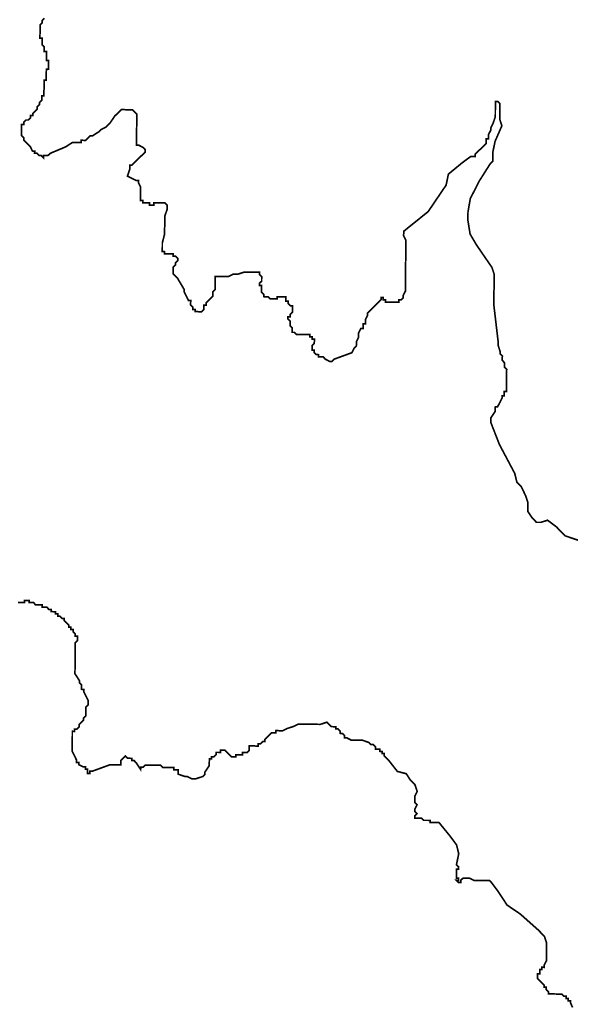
# Model space of a CAD drawing. Header units: metres. Extents: x 290190 to 339802, y 1811045 to 1991312.
# Drawn here: x 310592 to 311597, y 1944449 to 1946250 of the extents above; entities that cross this region are included whole.
import ezdxf

# ---------------------------------------------------------------- set-up
doc = ezdxf.new("R2010")
doc.units = ezdxf.units.M
doc.header["$MEASUREMENT"] = 0
doc.layers.add('HAZARDS LINE', color=1, linetype='Continuous')

msp = doc.modelspace()

# ---------------------------------------------------------------- linework, layer by layer
at = {"layer": 'HAZARDS LINE', "lineweight": 18}
for points in [[(311610.1, 1945301.4, 3.02, 3.02, 0), (311586, 1945309.6, 3.02, 3.02, 0), (311570, 1945325.9, 3.02, 3.02, 0), (311553.9, 1945338.1, 3.02, 3.02, 0), (311541.8, 1945334.2, 3.02, 3.02, 0), (311533.7, 1945334.2, 3.02, 3.02, 0), (311525.7, 1945342.3, 3.02, 3.02, 0), (311517.7, 1945354.5, 3.02, 3.02, 0), (311517.9, 1945370.6, 3.02, 3.02, 0), (311513.9, 1945382.8, 3.02, 3.02, 0), (311506, 1945399, 3.02, 3.02, 0), (311498, 1945407.1, 3.02, 3.02, 0), (311494.1, 1945423.3, 3.02, 3.02, 0), (311466.2, 1945475.9, 3.02, 3.02, 0), (311450.4, 1945516.4, 3.02, 3.02, 0), (311450.4, 1945520.4, 3.02, 3.02, 0), (311450.5, 1945524.4, 3.02, 3.02, 0), (311458.6, 1945536.5, 3.02, 3.02, 0), (311458.6, 1945540.5, 3.02, 3.02, 0), (311458.7, 1945544.5, 3.02, 3.02, 0), (311462.7, 1945544.5, 3.02, 3.02, 0), (311466.8, 1945552.5, 3.02, 3.02, 0), (311470.9, 1945560.6, 3.02, 3.02, 0), (311470.9, 1945564.6, 3.02, 3.02, 0), (311475, 1945564.6, 3.02, 3.02, 0), (311475, 1945572.7, 3.02, 3.02, 0), (311479.1, 1945572.6, 3.02, 3.02, 0), (311479.1, 1945576.7, 3.02, 3.02, 0), (311479.1, 1945580.7, 3.02, 3.02, 0), (311479.1, 1945584.7, 3.02, 3.02, 0), (311479.2, 1945588.8, 3.02, 3.02, 0), (311479.2, 1945592.8, 3.02, 3.02, 0), (311479.2, 1945596.8, 3.02, 3.02, 0), (311479.3, 1945600.9, 3.02, 3.02, 0), (311479.3, 1945604.9, 3.02, 3.02, 0), (311479.3, 1945608.9, 3.02, 3.02, 0), (311479.4, 1945613, 3.02, 3.02, 0), (311475.4, 1945617, 3.02, 3.02, 0), (311475.4, 1945621.1, 3.02, 3.02, 0), (311475.4, 1945625.1, 3.02, 3.02, 0), (311471.4, 1945629.2, 3.02, 3.02, 0), (311471.4, 1945633.2, 3.02, 3.02, 0), (311471.5, 1945637.2, 3.02, 3.02, 0), (311467.5, 1945641.3, 3.02, 3.02, 0), (311467.5, 1945645.3, 3.02, 3.02, 0), (311463.6, 1945657.4, 3.02, 3.02, 0), (311463.6, 1945665.5, 3.02, 3.02, 0), (311456, 1945730.1, 3.02, 3.02, 0), (311456.1, 1945734.1, 3.02, 3.02, 0), (311456.2, 1945754.3, 3.02, 3.02, 0), (311456.3, 1945758.3, 3.02, 3.02, 0), (311456.3, 1945762.4, 3.02, 3.02, 0), (311456.3, 1945770.4, 3.02, 3.02, 0), (311456.4, 1945782.5, 3.02, 3.02, 0), (311456.5, 1945786.6, 3.02, 3.02, 0), (311452.5, 1945798.7, 3.02, 3.02, 0), (311424.6, 1945839.3, 3.02, 3.02, 0), (311412.7, 1945859.5, 3.02, 3.02, 0), (311408.8, 1945883.8, 3.02, 3.02, 0), (311408.9, 1945899.9, 3.02, 3.02, 0), (311413.1, 1945924.1, 3.02, 3.02, 0), (311429.5, 1945956.2, 3.02, 3.02, 0), (311449.9, 1945988.3, 3.02, 3.02, 0), (311454, 1945992.3, 3.02, 3.02, 0), (311454.1, 1946008.5, 3.02, 3.02, 0), (311458.3, 1946028.6, 3.02, 3.02, 0), (311470.6, 1946056.7, 3.02, 3.02, 0), (311466.7, 1946068.9, 3.02, 3.02, 0), (311466.8, 1946085, 3.02, 3.02, 0), (311466.8, 1946089, 3.02, 3.02, 0), (311466.9, 1946097.1, 3.02, 3.02, 0), (311462.9, 1946101.2, 3.02, 3.02, 0), (311458.8, 1946101.2, 3.02, 3.02, 0), (311458.8, 1946097.2, 3.02, 3.02, 0), (311458.8, 1946093.1, 3.02, 3.02, 0), (311458.8, 1946089.1, 3.02, 3.02, 0), (311458.7, 1946085.1, 3.02, 3.02, 0), (311458.7, 1946077, 3.02, 3.02, 0), (311458.6, 1946073, 3.02, 3.02, 0), (311454.5, 1946060.9, 3.02, 3.02, 0), (311450.4, 1946052.9, 3.02, 3.02, 0), (311450.4, 1946048.8, 3.02, 3.02, 0), (311446.3, 1946040.8, 3.02, 3.02, 0), (311446.2, 1946032.7, 3.02, 3.02, 0), (311442.2, 1946032.7, 3.02, 3.02, 0), (311442.2, 1946028.7, 3.02, 3.02, 0), (311442.1, 1946024.7, 3.02, 3.02, 0), (311434, 1946016.7, 3.02, 3.02, 0), (311429.9, 1946012.7, 3.02, 3.02, 0), (311425.9, 1946008.7, 3.02, 3.02, 0), (311421.8, 1946004.7, 3.02, 3.02, 0), (311421.8, 1946000.6, 3.02, 3.02, 0), (311417.8, 1946000.7, 3.02, 3.02, 0), (311413.7, 1946000.7, 3.02, 3.02, 0), (311397.5, 1945988.7, 3.02, 3.02, 0), (311373.2, 1945968.7, 3.02, 3.02, 0), (311369, 1945948.6, 3.02, 3.02, 0), (311336.3, 1945900.4, 3.02, 3.02, 0), (311291.7, 1945864.5, 3.02, 3.02, 0), (311291.7, 1945860.4, 3.02, 3.02, 0), (311291.6, 1945856.4, 3.02, 3.02, 0), (311295.6, 1945848.3, 3.02, 3.02, 0), (311295.6, 1945844.3, 3.02, 3.02, 0), (311295.5, 1945836.2, 3.02, 3.02, 0), (311295.5, 1945832.2, 3.02, 3.02, 0), (311295.4, 1945824.1, 3.02, 3.02, 0), (311295.4, 1945820.1, 3.02, 3.02, 0), (311295.3, 1945808, 3.02, 3.02, 0), (311295.2, 1945799.9, 3.02, 3.02, 0), (311295.1, 1945783.8, 3.02, 3.02, 0), (311295.1, 1945779.7, 3.02, 3.02, 0), (311295, 1945763.6, 3.02, 3.02, 0), (311294.9, 1945755.5, 3.02, 3.02, 0), (311290.8, 1945747.5, 3.02, 3.02, 0), (311290.8, 1945743.5, 3.02, 3.02, 0), (311286.7, 1945739.5, 3.02, 3.02, 0), (311282.7, 1945739.5, 3.02, 3.02, 0), (311282.7, 1945735.5, 3.02, 3.02, 0), (311278.6, 1945735.5, 3.02, 3.02, 0), (311274.6, 1945735.5, 3.02, 3.02, 0), (311266.5, 1945735.6, 3.02, 3.02, 0), (311262.5, 1945735.6, 3.02, 3.02, 0), (311258.5, 1945735.6, 3.02, 3.02, 0), (311258.5, 1945739.7, 3.02, 3.02, 0), (311254.5, 1945739.7, 3.02, 3.02, 0), (311254.5, 1945743.7, 3.02, 3.02, 0), (311250.5, 1945743.8, 3.02, 3.02, 0), (311250.4, 1945739.7, 3.02, 3.02, 0), (311230.1, 1945719.7, 3.02, 3.02, 0), (311226, 1945715.7, 3.02, 3.02, 0), (311226, 1945711.7, 3.02, 3.02, 0), (311221.9, 1945703.6, 3.02, 3.02, 0), (311221.9, 1945699.6, 3.02, 3.02, 0), (311221.9, 1945695.6, 3.02, 3.02, 0), (311217.8, 1945695.6, 3.02, 3.02, 0), (311217.8, 1945691.6, 3.02, 3.02, 0), (311217.8, 1945687.5, 3.02, 3.02, 0), (311213.7, 1945687.6, 3.02, 3.02, 0), (311209.6, 1945679.5, 3.02, 3.02, 0), (311209.6, 1945675.5, 3.02, 3.02, 0), (311209.6, 1945671.5, 3.02, 3.02, 0), (311205.5, 1945663.4, 3.02, 3.02, 0), (311205.5, 1945659.4, 3.02, 3.02, 0), (311205.4, 1945655.4, 3.02, 3.02, 0), (311201.4, 1945651.4, 3.02, 3.02, 0), (311197.3, 1945643.3, 3.02, 3.02, 0), (311164.9, 1945631.5, 3.02, 3.02, 0), (311160.9, 1945627.5, 3.02, 3.02, 0), (311156.8, 1945627.5, 3.02, 3.02, 0), (311148.8, 1945631.6, 3.02, 3.02, 0), (311144.8, 1945635.7, 3.02, 3.02, 0), (311140.7, 1945635.7, 3.02, 3.02, 0), (311136.7, 1945635.7, 3.02, 3.02, 0), (311136.7, 1945639.7, 3.02, 3.02, 0), (311132.7, 1945639.8, 3.02, 3.02, 0), (311128.7, 1945643.8, 3.02, 3.02, 0), (311128.7, 1945647.9, 3.02, 3.02, 0), (311124.7, 1945647.9, 3.02, 3.02, 0), (311124.7, 1945651.9, 3.02, 3.02, 0), (311124.8, 1945656, 3.02, 3.02, 0), (311128.8, 1945660, 3.02, 3.02, 0), (311128.9, 1945664, 3.02, 3.02, 0), (311128.9, 1945668, 3.02, 3.02, 0), (311124.9, 1945668.1, 3.02, 3.02, 0), (311124.9, 1945672.1, 3.02, 3.02, 0), (311120.9, 1945672.1, 3.02, 3.02, 0), (311120.9, 1945676.2, 3.02, 3.02, 0), (311116.9, 1945676.2, 3.02, 3.02, 0), (311112.8, 1945676.2, 3.02, 3.02, 0), (311104.8, 1945676.3, 3.02, 3.02, 0), (311100.7, 1945676.3, 3.02, 3.02, 0), (311096.7, 1945676.4, 3.02, 3.02, 0), (311092.7, 1945680.4, 3.02, 3.02, 0), (311088.7, 1945680.4, 3.02, 3.02, 0), (311088.7, 1945684.5, 3.02, 3.02, 0), (311088.7, 1945688.5, 3.02, 3.02, 0), (311084.7, 1945692.6, 3.02, 3.02, 0), (311084.7, 1945696.6, 3.02, 3.02, 0), (311084.8, 1945700.6, 3.02, 3.02, 0), (311080.8, 1945704.7, 3.02, 3.02, 0), (311080.8, 1945708.7, 3.02, 3.02, 0), (311084.8, 1945708.7, 3.02, 3.02, 0), (311084.9, 1945712.7, 3.02, 3.02, 0), (311088.9, 1945716.7, 3.02, 3.02, 0), (311089, 1945720.8, 3.02, 3.02, 0), (311089, 1945724.8, 3.02, 3.02, 0), (311089, 1945728.9, 3.02, 3.02, 0), (311085, 1945728.9, 3.02, 3.02, 0), (311081, 1945732.9, 3.02, 3.02, 0), (311081, 1945737, 3.02, 3.02, 0), (311077, 1945737, 3.02, 3.02, 0), (311077, 1945741, 3.02, 3.02, 0), (311077, 1945745.1, 3.02, 3.02, 0), (311069, 1945745.1, 3.02, 3.02, 0), (311060.9, 1945745.2, 3.02, 3.02, 0), (311060.9, 1945741.2, 3.02, 3.02, 0), (311056.8, 1945741.2, 3.02, 3.02, 0), (311052.8, 1945741.2, 3.02, 3.02, 0), (311048.8, 1945741.3, 3.02, 3.02, 0), (311044.8, 1945745.3, 3.02, 3.02, 0), (311040.7, 1945745.3, 3.02, 3.02, 0), (311036.7, 1945745.4, 3.02, 3.02, 0), (311036.7, 1945749.4, 3.02, 3.02, 0), (311032.7, 1945753.5, 3.02, 3.02, 0), (311032.8, 1945757.5, 3.02, 3.02, 0), (311032.8, 1945761.5, 3.02, 3.02, 0), (311032.8, 1945765.6, 3.02, 3.02, 0), (311028.8, 1945765.6, 3.02, 3.02, 0), (311028.8, 1945769.6, 3.02, 3.02, 0), (311032.9, 1945773.6, 3.02, 3.02, 0), (311032.9, 1945777.7, 3.02, 3.02, 0), (311033, 1945781.7, 3.02, 3.02, 0), (311029, 1945785.8, 3.02, 3.02, 0), (311029, 1945789.8, 3.02, 3.02, 0), (311025, 1945789.8, 3.02, 3.02, 0), (311020.9, 1945789.9, 3.02, 3.02, 0), (311000.8, 1945790, 3.02, 3.02, 0), (310988.6, 1945786.1, 3.02, 3.02, 0), (310980.6, 1945786.1, 3.02, 3.02, 0), (310972.5, 1945782.2, 3.02, 3.02, 0), (310968.4, 1945782.2, 3.02, 3.02, 0), (310964.4, 1945782.2, 3.02, 3.02, 0), (310960.4, 1945782.3, 3.02, 3.02, 0), (310956.3, 1945782.3, 3.02, 3.02, 0), (310952.3, 1945782.3, 3.02, 3.02, 0), (310948.3, 1945782.4, 3.02, 3.02, 0), (310948.2, 1945778.3, 3.02, 3.02, 0), (310948.2, 1945774.3, 3.02, 3.02, 0), (310948.2, 1945770.3, 3.02, 3.02, 0), (310948.1, 1945766.2, 3.02, 3.02, 0), (310948.1, 1945762.2, 3.02, 3.02, 0), (310948.1, 1945758.2, 3.02, 3.02, 0), (310944, 1945754.1, 3.02, 3.02, 0), (310944, 1945750.1, 3.02, 3.02, 0), (310944, 1945746.1, 3.02, 3.02, 0), (310939.9, 1945742.1, 3.02, 3.02, 0), (310935.8, 1945738.1, 3.02, 3.02, 0), (310931.8, 1945734.1, 3.02, 3.02, 0), (310931.7, 1945730, 3.02, 3.02, 0), (310927.7, 1945730.1, 3.02, 3.02, 0), (310927.7, 1945726, 3.02, 3.02, 0), (310927.6, 1945722, 3.02, 3.02, 0), (310923.6, 1945718, 3.02, 3.02, 0), (310919.5, 1945718, 3.02, 3.02, 0), (310915.5, 1945718.1, 3.02, 3.02, 0), (310911.5, 1945718.1, 3.02, 3.02, 0), (310911.5, 1945722.1, 3.02, 3.02, 0), (310907.5, 1945722.2, 3.02, 3.02, 0), (310907.5, 1945726.2, 3.02, 3.02, 0), (310903.5, 1945730.3, 3.02, 3.02, 0), (310903.5, 1945734.3, 3.02, 3.02, 0), (310903.6, 1945738.3, 3.02, 3.02, 0), (310899.5, 1945738.3, 3.02, 3.02, 0), (310891.6, 1945754.5, 3.02, 3.02, 0), (310891.6, 1945758.6, 3.02, 3.02, 0), (310879.7, 1945778.8, 3.02, 3.02, 0), (310871.7, 1945787, 3.02, 3.02, 0), (310871.7, 1945791, 3.02, 3.02, 0), (310871.7, 1945795, 3.02, 3.02, 0), (310871.8, 1945799.1, 3.02, 3.02, 0), (310875.8, 1945803.1, 3.02, 3.02, 0), (310875.9, 1945807.1, 3.02, 3.02, 0), (310879.9, 1945811.1, 3.02, 3.02, 0), (310880, 1945815.1, 3.02, 3.02, 0), (310875.9, 1945819.2, 3.02, 3.02, 0), (310871.9, 1945819.2, 3.02, 3.02, 0), (310871.9, 1945823.3, 3.02, 3.02, 0), (310867.9, 1945823.3, 3.02, 3.02, 0), (310863.9, 1945823.3, 3.02, 3.02, 0), (310859.8, 1945823.4, 3.02, 3.02, 0), (310855.8, 1945823.4, 3.02, 3.02, 0), (310855.8, 1945827.4, 3.02, 3.02, 0), (310851.8, 1945827.5, 3.02, 3.02, 0), (310851.8, 1945831.5, 3.02, 3.02, 0), (310851.9, 1945835.5, 3.02, 3.02, 0), (310851.9, 1945839.6, 3.02, 3.02, 0), (310851.9, 1945843.6, 3.02, 3.02, 0), (310856.1, 1945859.7, 3.02, 3.02, 0), (310856.1, 1945867.8, 3.02, 3.02, 0), (310856.2, 1945875.8, 3.02, 3.02, 0), (310856.3, 1945887.9, 3.02, 3.02, 0), (310856.3, 1945892, 3.02, 3.02, 0), (310860.5, 1945904, 3.02, 3.02, 0), (310860.5, 1945908.1, 3.02, 3.02, 0), (310860.5, 1945912.1, 3.02, 3.02, 0), (310856.5, 1945916.2, 3.02, 3.02, 0), (310848.4, 1945916.2, 3.02, 3.02, 0), (310844.4, 1945916.2, 3.02, 3.02, 0), (310840.4, 1945916.3, 3.02, 3.02, 0), (310836.4, 1945916.3, 3.02, 3.02, 0), (310836.3, 1945912.3, 3.02, 3.02, 0), (310832.3, 1945912.3, 3.02, 3.02, 0), (310828.3, 1945912.3, 3.02, 3.02, 0), (310828.3, 1945916.4, 3.02, 3.02, 0), (310824.3, 1945916.4, 3.02, 3.02, 0), (310820.2, 1945916.4, 3.02, 3.02, 0), (310816.2, 1945916.5, 3.02, 3.02, 0), (310816.2, 1945920.5, 3.02, 3.02, 0), (310812.2, 1945920.5, 3.02, 3.02, 0), (310812.2, 1945924.6, 3.02, 3.02, 0), (310812.2, 1945928.6, 3.02, 3.02, 0), (310812.3, 1945932.6, 3.02, 3.02, 0), (310812.3, 1945936.7, 3.02, 3.02, 0), (310812.3, 1945940.7, 3.02, 3.02, 0), (310812.4, 1945944.7, 3.02, 3.02, 0), (310808.4, 1945952.8, 3.02, 3.02, 0), (310808.4, 1945956.9, 3.02, 3.02, 0), (310804.4, 1945956.9, 3.02, 3.02, 0), (310796.4, 1945961, 3.02, 3.02, 0), (310788.3, 1945965.1, 3.02, 3.02, 0), (310792.4, 1945977.1, 3.02, 3.02, 0), (310792.5, 1945981.2, 3.02, 3.02, 0), (310792.5, 1945985.2, 3.02, 3.02, 0), (310796.5, 1945985.2, 3.02, 3.02, 0), (310800.6, 1945989.2, 3.02, 3.02, 0), (310804.7, 1945993.2, 3.02, 3.02, 0), (310808.7, 1945997.2, 3.02, 3.02, 0), (310812.8, 1946001.2, 3.02, 3.02, 0), (310816.9, 1946005.2, 3.02, 3.02, 0), (310820.9, 1946009.2, 3.02, 3.02, 0), (310820.9, 1946013.2, 3.02, 3.02, 0), (310816.9, 1946017.3, 3.02, 3.02, 0), (310808.9, 1946021.4, 3.02, 3.02, 0), (310804.9, 1946021.4, 3.02, 3.02, 0), (310804.9, 1946025.5, 3.02, 3.02, 0), (310804.9, 1946029.5, 3.02, 3.02, 0), (310805, 1946033.5, 3.02, 3.02, 0), (310805, 1946037.6, 3.02, 3.02, 0), (310805.3, 1946077.9, 3.02, 3.02, 0), (310801.3, 1946082, 3.02, 3.02, 0), (310797.3, 1946086, 3.02, 3.02, 0), (310777.1, 1946086.2, 3.02, 3.02, 0), (310769, 1946078.2, 3.02, 3.02, 0), (310764.9, 1946074.2, 3.02, 3.02, 0), (310756.8, 1946062.1, 3.02, 3.02, 0), (310752.7, 1946058.1, 3.02, 3.02, 0), (310748.7, 1946054.1, 3.02, 3.02, 0), (310740.6, 1946050.1, 3.02, 3.02, 0), (310736.5, 1946046.1, 3.02, 3.02, 0), (310724.3, 1946038.2, 3.02, 3.02, 0), (310720.3, 1946038.2, 3.02, 3.02, 0), (310716.2, 1946034.2, 3.02, 3.02, 0), (310712.2, 1946030.2, 3.02, 3.02, 0), (310704.1, 1946030.3, 3.02, 3.02, 0), (310704.1, 1946026.2, 3.02, 3.02, 0), (310696, 1946026.3, 3.02, 3.02, 0), (310688, 1946026.3, 3.02, 3.02, 0), (310675.8, 1946018.4, 3.02, 3.02, 0), (310647.5, 1946006.5, 3.02, 3.02, 0), (310643.4, 1946002.5, 3.02, 3.02, 0), (310635.3, 1946002.5, 3.02, 3.02, 0), (310635.3, 1945998.5, 3.02, 3.02, 0), (310631.3, 1946002.6, 3.02, 3.02, 0), (310627.3, 1946002.6, 3.02, 3.02, 0), (310623.3, 1946006.7, 3.02, 3.02, 0), (310619.2, 1946006.7, 3.02, 3.02, 0), (310619.3, 1946010.7, 3.02, 3.02, 0), (310615.2, 1946010.8, 3.02, 3.02, 0), (310611.3, 1946018.9, 3.02, 3.02, 0), (310607.3, 1946022.9, 3.02, 3.02, 0), (310599.3, 1946031, 3.02, 3.02, 0), (310599.3, 1946035.1, 3.02, 3.02, 0), (310595.3, 1946039.1, 3.02, 3.02, 0), (310595.3, 1946043.2, 3.02, 3.02, 0), (310595.4, 1946047.2, 3.02, 3.02, 0), (310595.4, 1946051.2, 3.02, 3.02, 0), (310595.4, 1946059.3, 3.02, 3.02, 0), (310599.5, 1946059.3, 3.02, 3.02, 0), (310599.5, 1946063.3, 3.02, 3.02, 0), (310603.6, 1946067.3, 3.02, 3.02, 0), (310607.6, 1946067.3, 3.02, 3.02, 0), (310611.7, 1946071.3, 3.02, 3.02, 0), (310611.7, 1946075.3, 3.02, 3.02, 0), (310615.7, 1946075.3, 3.02, 3.02, 0), (310615.8, 1946079.3, 3.02, 3.02, 0), (310619.8, 1946083.3, 3.02, 3.02, 0), (310623.9, 1946087.3, 3.02, 3.02, 0), (310623.9, 1946091.4, 3.02, 3.02, 0), (310628, 1946095.4, 3.02, 3.02, 0), (310628, 1946099.4, 3.02, 3.02, 0), (310632.1, 1946103.4, 3.02, 3.02, 0), (310632.1, 1946107.4, 3.02, 3.02, 0), (310632.1, 1946111.5, 3.02, 3.02, 0), (310636.2, 1946111.4, 3.02, 3.02, 0), (310636.2, 1946115.5, 3.02, 3.02, 0), (310636.2, 1946119.5, 3.02, 3.02, 0), (310636.3, 1946123.5, 3.02, 3.02, 0), (310636.3, 1946127.6, 3.02, 3.02, 0), (310636.3, 1946131.6, 3.02, 3.02, 0), (310636.3, 1946135.6, 3.02, 3.02, 0), (310636.4, 1946139.7, 3.02, 3.02, 0), (310640.4, 1946139.6, 3.02, 3.02, 0), (310640.4, 1946143.7, 3.02, 3.02, 0), (310640.5, 1946147.7, 3.02, 3.02, 0), (310640.5, 1946151.7, 3.02, 3.02, 0), (310640.5, 1946155.8, 3.02, 3.02, 0), (310640.6, 1946159.8, 3.02, 3.02, 0), (310644.6, 1946159.8, 3.02, 3.02, 0), (310644.6, 1946163.8, 3.02, 3.02, 0), (310644.7, 1946171.9, 3.02, 3.02, 0), (310644.7, 1946175.9, 3.02, 3.02, 0), (310640.7, 1946175.9, 3.02, 3.02, 0), (310640.7, 1946180, 3.02, 3.02, 0), (310640.7, 1946184, 3.02, 3.02, 0), (310640.8, 1946188, 3.02, 3.02, 0), (310640.8, 1946192.1, 3.02, 3.02, 0), (310636.8, 1946192.1, 3.02, 3.02, 0), (310636.8, 1946196.1, 3.02, 3.02, 0), (310636.8, 1946200.2, 3.02, 3.02, 0), (310632.8, 1946204.2, 3.02, 3.02, 0), (310632.9, 1946208.3, 3.02, 3.02, 0), (310632.9, 1946212.3, 3.02, 3.02, 0), (310632.9, 1946216.3, 3.02, 3.02, 0), (310628.9, 1946216.4, 3.02, 3.02, 0), (310628.9, 1946220.4, 3.02, 3.02, 0), (310629, 1946224.4, 3.02, 3.02, 0), (310629, 1946228.5, 3.02, 3.02, 0), (310629, 1946232.5, 3.02, 3.02, 0), (310629, 1946236.5, 3.02, 3.02, 0), (310629.1, 1946240.6, 3.02, 3.02, 0), (310633.1, 1946244.6, 3.02, 3.02, 0), (310633.2, 1946248.6, 3.02, 3.02, 0), (310637.2, 1946252.6, 3.02, 3.02, 0)], [(310588.9, 1945188.1, 3.02, 3.02, 0), (310592.9, 1945188, 3.02, 3.02, 0), (310601, 1945188, 3.02, 3.02, 0), (310601, 1945192, 3.02, 3.02, 0), (310605, 1945192, 3.02, 3.02, 0), (310609.1, 1945191.9, 3.02, 3.02, 0), (310609, 1945187.9, 3.02, 3.02, 0), (310613.1, 1945187.9, 3.02, 3.02, 0), (310617.1, 1945187.9, 3.02, 3.02, 0), (310621.1, 1945183.8, 3.02, 3.02, 0), (310625.1, 1945183.8, 3.02, 3.02, 0), (310629.2, 1945183.7, 3.02, 3.02, 0), (310633.2, 1945183.7, 3.02, 3.02, 0), (310633.2, 1945179.7, 3.02, 3.02, 0), (310637.2, 1945179.6, 3.02, 3.02, 0), (310641.2, 1945179.6, 3.02, 3.02, 0), (310645.2, 1945175.5, 3.02, 3.02, 0), (310649.3, 1945175.5, 3.02, 3.02, 0), (310649.2, 1945171.5, 3.02, 3.02, 0), (310653.3, 1945171.4, 3.02, 3.02, 0), (310657.3, 1945171.4, 3.02, 3.02, 0), (310657.3, 1945167.4, 3.02, 3.02, 0), (310661.3, 1945167.4, 3.02, 3.02, 0), (310661.3, 1945163.3, 3.02, 3.02, 0), (310665.3, 1945163.3, 3.02, 3.02, 0), (310669.3, 1945159.2, 3.02, 3.02, 0), (310673.3, 1945159.2, 3.02, 3.02, 0), (310673.3, 1945155.2, 3.02, 3.02, 0), (310677.3, 1945151.1, 3.02, 3.02, 0), (310681.3, 1945147, 3.02, 3.02, 0), (310681.3, 1945143, 3.02, 3.02, 0), (310685.3, 1945143, 3.02, 3.02, 0), (310685.3, 1945138.9, 3.02, 3.02, 0), (310689.3, 1945138.9, 3.02, 3.02, 0), (310689.3, 1945134.9, 3.02, 3.02, 0), (310693.3, 1945130.8, 3.02, 3.02, 0), (310693.3, 1945126.8, 3.02, 3.02, 0), (310697.3, 1945126.7, 3.02, 3.02, 0), (310697.3, 1945122.7, 3.02, 3.02, 0), (310697.2, 1945118.7, 3.02, 3.02, 0), (310693.2, 1945114.7, 3.02, 3.02, 0), (310693.1, 1945110.6, 3.02, 3.02, 0), (310693.1, 1945106.6, 3.02, 3.02, 0), (310693.1, 1945102.6, 3.02, 3.02, 0), (310693.1, 1945098.5, 3.02, 3.02, 0), (310693, 1945094.5, 3.02, 3.02, 0), (310693, 1945090.5, 3.02, 3.02, 0), (310693, 1945086.4, 3.02, 3.02, 0), (310692.9, 1945082.4, 3.02, 3.02, 0), (310692.9, 1945078.4, 3.02, 3.02, 0), (310692.9, 1945074.3, 3.02, 3.02, 0), (310692.8, 1945070.3, 3.02, 3.02, 0), (310692.7, 1945058.2, 3.02, 3.02, 0), (310700.7, 1945046, 3.02, 3.02, 0), (310700.7, 1945042, 3.02, 3.02, 0), (310704.7, 1945037.9, 3.02, 3.02, 0), (310704.7, 1945033.9, 3.02, 3.02, 0), (310704.6, 1945029.9, 3.02, 3.02, 0), (310708.7, 1945029.8, 3.02, 3.02, 0), (310708.6, 1945025.8, 3.02, 3.02, 0), (310716.6, 1945009.6, 3.02, 3.02, 0), (310716.5, 1945005.6, 3.02, 3.02, 0), (310716.5, 1945001.6, 3.02, 3.02, 0), (310712.5, 1944997.5, 3.02, 3.02, 0), (310712.4, 1944993.5, 3.02, 3.02, 0), (310712.4, 1944989.5, 3.02, 3.02, 0), (310712.4, 1944985.4, 3.02, 3.02, 0), (310712.3, 1944981.4, 3.02, 3.02, 0), (310708.3, 1944977.4, 3.02, 3.02, 0), (310708.2, 1944973.4, 3.02, 3.02, 0), (310704.2, 1944969.4, 3.02, 3.02, 0), (310700.1, 1944965.4, 3.02, 3.02, 0), (310700.1, 1944961.3, 3.02, 3.02, 0), (310696, 1944957.3, 3.02, 3.02, 0), (310692, 1944957.4, 3.02, 3.02, 0), (310692, 1944953.3, 3.02, 3.02, 0), (310687.9, 1944953.4, 3.02, 3.02, 0), (310687.9, 1944949.3, 3.02, 3.02, 0), (310687.9, 1944945.3, 3.02, 3.02, 0), (310687.6, 1944917.1, 3.02, 3.02, 0), (310695.6, 1944900.9, 3.02, 3.02, 0), (310695.6, 1944896.8, 3.02, 3.02, 0), (310699.6, 1944896.8, 3.02, 3.02, 0), (310699.6, 1944892.8, 3.02, 3.02, 0), (310707.6, 1944888.7, 3.02, 3.02, 0), (310711.6, 1944888.6, 3.02, 3.02, 0), (310711.6, 1944884.6, 3.02, 3.02, 0), (310715.6, 1944884.6, 3.02, 3.02, 0), (310715.6, 1944880.5, 3.02, 3.02, 0), (310715.6, 1944876.5, 3.02, 3.02, 0), (310719.6, 1944876.5, 3.02, 3.02, 0), (310719.6, 1944880.5, 3.02, 3.02, 0), (310723.7, 1944880.5, 3.02, 3.02, 0), (310756, 1944892.3, 3.02, 3.02, 0), (310764.1, 1944892.3, 3.02, 3.02, 0), (310768.1, 1944892.3, 3.02, 3.02, 0), (310776.2, 1944892.2, 3.02, 3.02, 0), (310776.3, 1944900.3, 3.02, 3.02, 0), (310780.3, 1944904.3, 3.02, 3.02, 0), (310784.4, 1944908.3, 3.02, 3.02, 0), (310788.4, 1944904.2, 3.02, 3.02, 0), (310792.4, 1944904.2, 3.02, 3.02, 0), (310796.4, 1944904.1, 3.02, 3.02, 0), (310796.4, 1944900.1, 3.02, 3.02, 0), (310800.4, 1944900.1, 3.02, 3.02, 0), (310804.4, 1944896, 3.02, 3.02, 0), (310812.4, 1944883.8, 3.02, 3.02, 0), (310812.5, 1944887.9, 3.02, 3.02, 0), (310816.5, 1944887.9, 3.02, 3.02, 0), (310820.6, 1944891.9, 3.02, 3.02, 0), (310824.6, 1944891.8, 3.02, 3.02, 0), (310828.6, 1944891.8, 3.02, 3.02, 0), (310832.6, 1944891.8, 3.02, 3.02, 0), (310840.7, 1944891.7, 3.02, 3.02, 0), (310844.7, 1944891.7, 3.02, 3.02, 0), (310848.8, 1944891.6, 3.02, 3.02, 0), (310852.8, 1944887.6, 3.02, 3.02, 0), (310856.8, 1944887.5, 3.02, 3.02, 0), (310860.8, 1944887.5, 3.02, 3.02, 0), (310864.9, 1944887.5, 3.02, 3.02, 0), (310868.9, 1944887.5, 3.02, 3.02, 0), (310872.9, 1944887.4, 3.02, 3.02, 0), (310872.9, 1944883.4, 3.02, 3.02, 0), (310877, 1944883.4, 3.02, 3.02, 0), (310881, 1944883.3, 3.02, 3.02, 0), (310881, 1944879.3, 3.02, 3.02, 0), (310880.9, 1944875.3, 3.02, 3.02, 0), (310893, 1944871.1, 3.02, 3.02, 0), (310897, 1944871.1, 3.02, 3.02, 0), (310905.1, 1944867, 3.02, 3.02, 0), (310909.1, 1944867, 3.02, 3.02, 0), (310913.1, 1944867, 3.02, 3.02, 0), (310925.3, 1944870.9, 3.02, 3.02, 0), (310929.3, 1944874.9, 3.02, 3.02, 0), (310929.3, 1944878.9, 3.02, 3.02, 0), (310937.5, 1944891, 3.02, 3.02, 0), (310937.5, 1944895, 3.02, 3.02, 0), (310937.6, 1944903.1, 3.02, 3.02, 0), (310941.6, 1944903, 3.02, 3.02, 0), (310941.7, 1944907.1, 3.02, 3.02, 0), (310945.7, 1944907, 3.02, 3.02, 0), (310949.8, 1944911, 3.02, 3.02, 0), (310949.8, 1944915.1, 3.02, 3.02, 0), (310953.8, 1944915.1, 3.02, 3.02, 0), (310957.9, 1944915, 3.02, 3.02, 0), (310957.9, 1944919.1, 3.02, 3.02, 0), (310961.9, 1944919, 3.02, 3.02, 0), (310965.9, 1944919, 3.02, 3.02, 0), (310970, 1944914.9, 3.02, 3.02, 0), (310974, 1944910.9, 3.02, 3.02, 0), (310978, 1944906.8, 3.02, 3.02, 0), (310982, 1944906.8, 3.02, 3.02, 0), (310986, 1944906.7, 3.02, 3.02, 0), (310986.1, 1944910.8, 3.02, 3.02, 0), (310990.1, 1944910.7, 3.02, 3.02, 0), (310994.1, 1944910.7, 3.02, 3.02, 0), (310998.2, 1944910.7, 3.02, 3.02, 0), (310998.2, 1944914.7, 3.02, 3.02, 0), (311002.2, 1944914.7, 3.02, 3.02, 0), (311006.2, 1944914.7, 3.02, 3.02, 0), (311010.3, 1944918.7, 3.02, 3.02, 0), (311010.3, 1944922.7, 3.02, 3.02, 0), (311010.4, 1944926.7, 3.02, 3.02, 0), (311014.4, 1944926.7, 3.02, 3.02, 0), (311018.4, 1944926.7, 3.02, 3.02, 0), (311022.5, 1944926.6, 3.02, 3.02, 0), (311026.5, 1944926.6, 3.02, 3.02, 0), (311026.5, 1944930.6, 3.02, 3.02, 0), (311030.6, 1944930.6, 3.02, 3.02, 0), (311034.6, 1944934.6, 3.02, 3.02, 0), (311038.7, 1944934.6, 3.02, 3.02, 0), (311038.7, 1944938.6, 3.02, 3.02, 0), (311042.8, 1944942.6, 3.02, 3.02, 0), (311046.8, 1944946.6, 3.02, 3.02, 0), (311050.9, 1944950.6, 3.02, 3.02, 0), (311054.9, 1944950.6, 3.02, 3.02, 0), (311058.9, 1944950.6, 3.02, 3.02, 0), (311059, 1944954.6, 3.02, 3.02, 0), (311063, 1944954.6, 3.02, 3.02, 0), (311067, 1944954.5, 3.02, 3.02, 0), (311071.1, 1944954.5, 3.02, 3.02, 0), (311079.2, 1944958.5, 3.02, 3.02, 0), (311091.3, 1944962.4, 3.02, 3.02, 0), (311099.4, 1944966.4, 3.02, 3.02, 0), (311107.5, 1944966.3, 3.02, 3.02, 0), (311111.5, 1944966.3, 3.02, 3.02, 0), (311123.6, 1944966.2, 3.02, 3.02, 0), (311139.7, 1944966.1, 3.02, 3.02, 0), (311151.9, 1944970, 3.02, 3.02, 0), (311159.9, 1944961.9, 3.02, 3.02, 0), (311167.9, 1944961.8, 3.02, 3.02, 0), (311167.9, 1944957.8, 3.02, 3.02, 0), (311171.9, 1944957.8, 3.02, 3.02, 0), (311175.9, 1944953.7, 3.02, 3.02, 0), (311175.9, 1944949.7, 3.02, 3.02, 0), (311179.9, 1944949.6, 3.02, 3.02, 0), (311183.9, 1944945.6, 3.02, 3.02, 0), (311183.9, 1944941.6, 3.02, 3.02, 0), (311187.9, 1944941.5, 3.02, 3.02, 0), (311196, 1944937.4, 3.02, 3.02, 0), (311208.1, 1944937.3, 3.02, 3.02, 0), (311212.1, 1944937.3, 3.02, 3.02, 0), (311216.1, 1944937.3, 3.02, 3.02, 0), (311228.2, 1944933.1, 3.02, 3.02, 0), (311232.2, 1944929.1, 3.02, 3.02, 0), (311236.2, 1944929.1, 3.02, 3.02, 0), (311240.2, 1944925, 3.02, 3.02, 0), (311240.2, 1944921, 3.02, 3.02, 0), (311244.2, 1944920.9, 3.02, 3.02, 0), (311248.3, 1944920.9, 3.02, 3.02, 0), (311248.3, 1944916.9, 3.02, 3.02, 0), (311252.3, 1944916.8, 3.02, 3.02, 0), (311252.3, 1944912.8, 3.02, 3.02, 0), (311256.3, 1944912.8, 3.02, 3.02, 0), (311256.3, 1944908.7, 3.02, 3.02, 0), (311260.3, 1944904.7, 3.02, 3.02, 0), (311264.3, 1944900.6, 3.02, 3.02, 0), (311280.2, 1944880.3, 3.02, 3.02, 0), (311296.3, 1944876.2, 3.02, 3.02, 0), (311304.3, 1944864, 3.02, 3.02, 0), (311312.3, 1944855.9, 3.02, 3.02, 0), (311316.3, 1944843.7, 3.02, 3.02, 0), (311312.2, 1944835.7, 3.02, 3.02, 0), (311312.1, 1944823.6, 3.02, 3.02, 0), (311316.1, 1944819.5, 3.02, 3.02, 0), (311312, 1944811.5, 3.02, 3.02, 0), (311312, 1944807.5, 3.02, 3.02, 0), (311316, 1944803.4, 3.02, 3.02, 0), (311311.9, 1944799.4, 3.02, 3.02, 0), (311311.9, 1944795.4, 3.02, 3.02, 0), (311315.9, 1944795.3, 3.02, 3.02, 0), (311319.9, 1944795.3, 3.02, 3.02, 0), (311324, 1944795.3, 3.02, 3.02, 0), (311328, 1944791.2, 3.02, 3.02, 0), (311332, 1944791.2, 3.02, 3.02, 0), (311336, 1944791.2, 3.02, 3.02, 0), (311340.1, 1944791.1, 3.02, 3.02, 0), (311340, 1944787.1, 3.02, 3.02, 0), (311344.1, 1944787.1, 3.02, 3.02, 0), (311348.1, 1944787, 3.02, 3.02, 0), (311352.1, 1944787, 3.02, 3.02, 0), (311356.2, 1944787, 3.02, 3.02, 0), (311376.1, 1944762.6, 3.02, 3.02, 0), (311388.1, 1944746.4, 3.02, 3.02, 0), (311392, 1944730.2, 3.02, 3.02, 0), (311387.8, 1944710.1, 3.02, 3.02, 0), (311391.9, 1944706, 3.02, 3.02, 0), (311391.8, 1944702, 3.02, 3.02, 0), (311387.8, 1944702, 3.02, 3.02, 0), (311387.8, 1944698, 3.02, 3.02, 0), (311387.7, 1944694, 3.02, 3.02, 0), (311387.7, 1944689.9, 3.02, 3.02, 0), (311387.7, 1944685.9, 3.02, 3.02, 0), (311391.7, 1944685.9, 3.02, 3.02, 0), (311391.7, 1944681.8, 3.02, 3.02, 0), (311387.6, 1944681.9, 3.02, 3.02, 0), (311391.6, 1944677.8, 3.02, 3.02, 0), (311395.7, 1944677.8, 3.02, 3.02, 0), (311395.7, 1944681.8, 3.02, 3.02, 0), (311399.8, 1944685.8, 3.02, 3.02, 0), (311403.8, 1944685.8, 3.02, 3.02, 0), (311407.8, 1944685.7, 3.02, 3.02, 0), (311411.9, 1944685.7, 3.02, 3.02, 0), (311419.9, 1944681.6, 3.02, 3.02, 0), (311432, 1944681.5, 3.02, 3.02, 0), (311440.1, 1944681.5, 3.02, 3.02, 0), (311448.1, 1944681.4, 3.02, 3.02, 0), (311452.1, 1944677.3, 3.02, 3.02, 0), (311464.1, 1944661.1, 3.02, 3.02, 0), (311480.1, 1944636.8, 3.02, 3.02, 0), (311504.1, 1944620.5, 3.02, 3.02, 0), (311536.2, 1944592, 3.02, 3.02, 0), (311548.2, 1944579.8, 3.02, 3.02, 0), (311552.1, 1944567.7, 3.02, 3.02, 0), (311552, 1944551.5, 3.02, 3.02, 0), (311551.9, 1944535.4, 3.02, 3.02, 0), (311547.8, 1944527.4, 3.02, 3.02, 0), (311547.8, 1944523.3, 3.02, 3.02, 0), (311543.7, 1944523.4, 3.02, 3.02, 0), (311543.7, 1944519.3, 3.02, 3.02, 0), (311539.7, 1944519.4, 3.02, 3.02, 0), (311539.6, 1944515.3, 3.02, 3.02, 0), (311539.6, 1944511.3, 3.02, 3.02, 0), (311535.6, 1944511.3, 3.02, 3.02, 0), (311535.5, 1944503.3, 3.02, 3.02, 0), (311547.5, 1944491.1, 3.02, 3.02, 0), (311547.5, 1944487, 3.02, 3.02, 0), (311551.5, 1944487, 3.02, 3.02, 0), (311551.5, 1944483, 3.02, 3.02, 0), (311555.5, 1944478.9, 3.02, 3.02, 0), (311555.5, 1944474.9, 3.02, 3.02, 0), (311559.5, 1944474.8, 3.02, 3.02, 0), (311575.6, 1944474.7, 3.02, 3.02, 0), (311579.7, 1944474.7, 3.02, 3.02, 0), (311583.7, 1944470.6, 3.02, 3.02, 0), (311587.7, 1944470.6, 3.02, 3.02, 0), (311587.7, 1944466.6, 3.02, 3.02, 0), (311591.7, 1944466.5, 3.02, 3.02, 0), (311591.7, 1944462.5, 3.02, 3.02, 0), (311595.7, 1944462.5, 3.02, 3.02, 0), (311595.7, 1944458.4, 3.02, 3.02, 0), (311599.6, 1944450.3, 3.02, 3.02, 0)]]:
    msp.add_lwpolyline(points, format="xyseb", dxfattribs=at)

doc.saveas('drawing.dxf')
